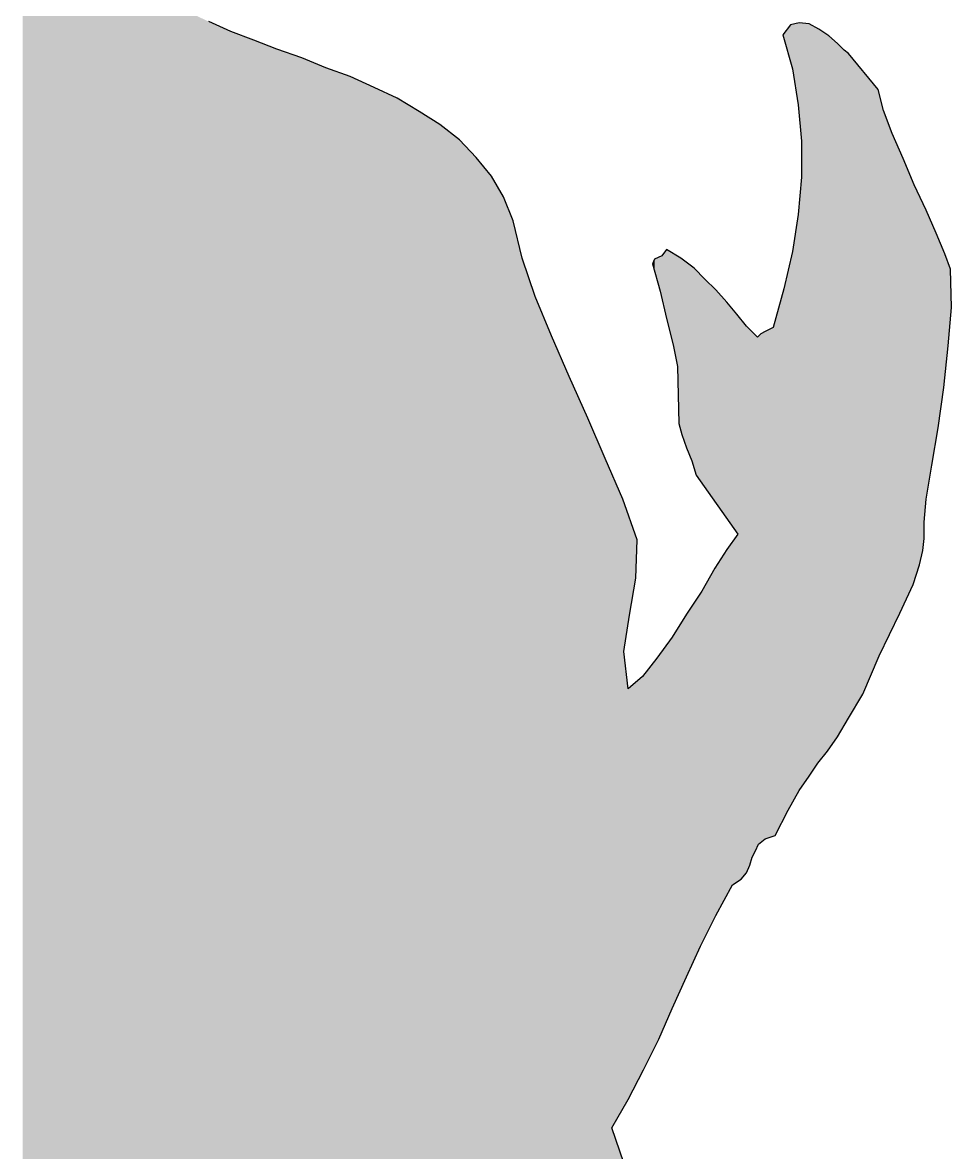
# Model space of a CAD drawing. Extents: x -37 to 71, y -8 to 172.
# Drawn here: x -9.85 to 16.83, y 89.66 to 122.1 of the extents above; entities that cross this region are included whole.
import ezdxf

# ---------------------------------------------------------------- set-up
doc = ezdxf.new("R2010")
doc.units = 0
doc.layers.get('0').update_dxf_attribs({"linetype": 'CONTINUOUS'})

# ---------------------------------------------------------------- blocks, each defined once
blk = doc.blocks.new('*U1')
for points in [[(-8.681, 24.513), (-8.838, 152.778), (-8.681, 152.827)], [(-8.681, 24.513), (-8.681, 152.827), (-8.65, 24.587)], [(-8.65, 24.587), (-8.681, 152.827), (-8.65, 152.827)], [(-8.65, 24.587), (-8.65, 152.827), (-8.429, 25.11)], [(-8.429, 25.11), (-8.65, 152.827), (-8.429, 152.827)], [(-8.429, 25.11), (-8.429, 152.827), (-8.272, 25.484)], [(-8.272, 25.484), (-8.429, 152.827), (-8.272, 152.804)], [(-9.719, 21.61), (-9.845, 152.482), (-9.719, 152.512)], [(-9.593, 22.048), (-9.719, 152.512), (-9.593, 152.549)], [(-9.719, 21.61), (-9.719, 152.512), (-9.593, 22.048)], [(-9.436, 22.496), (-9.593, 152.549), (-9.436, 152.596)], [(-9.593, 22.048), (-9.593, 152.549), (-9.436, 22.496)], [(-9.373, 22.676), (-9.436, 152.596), (-9.373, 152.614)], [(-9.436, 22.496), (-9.436, 152.596), (-9.373, 22.676)], [(-9.185, 23.212), (-9.373, 152.614), (-9.185, 152.669)], [(-9.373, 22.676), (-9.373, 152.614), (-9.185, 23.212)], [(-9.058, 23.572), (-9.185, 152.669), (-9.058, 152.709)], [(-9.185, 23.212), (-9.185, 152.669), (-9.058, 23.572)], [(-8.964, 23.84), (-9.058, 152.709), (-8.964, 152.738)], [(-9.058, 23.572), (-9.058, 152.709), (-8.964, 23.84)], [(-8.838, 24.14), (-8.964, 152.738), (-8.838, 152.778)], [(-8.964, 23.84), (-8.964, 152.738), (-8.838, 24.14)], [(-8.838, 24.14), (-8.838, 152.778), (-8.681, 24.513)], [(-8.272, 25.484), (-8.272, 152.804), (-8.209, 25.634)], [(-8.209, 25.634), (-8.272, 152.804), (-8.209, 152.794)], [(-8.209, 25.634), (-8.209, 152.794), (-7.989, 26.067)], [(-7.989, 26.067), (-8.209, 152.794), (-7.989, 152.733)], [(-7.989, 26.067), (-7.989, 152.733), (-7.864, 26.312)], [(-7.864, 26.312), (-7.989, 152.733), (-7.864, 152.697)], [(-7.864, 26.312), (-7.864, 152.697), (-7.768, 26.499)], [(-7.768, 26.499), (-7.864, 152.697), (-7.768, 152.669)], [(-7.768, 26.499), (-7.768, 152.669), (-7.707, 26.621)], [(-7.707, 26.621), (-7.768, 152.669), (-7.707, 152.659)], [(-7.707, 26.621), (-7.707, 152.659), (-7.58, 26.869)], [(-7.58, 26.869), (-7.707, 152.659), (-7.58, 152.637)], [(-7.58, 26.869), (-7.58, 152.637), (-7.486, 27.054)], [(-7.486, 27.054), (-7.58, 152.637), (-7.486, 152.611)], [(-7.486, 27.054), (-7.486, 152.611), (-7.36, 27.302)], [(-7.36, 27.302), (-7.486, 152.611), (-7.36, 152.575)], [(-7.36, 27.302), (-7.36, 152.575), (-7.329, 27.363)], [(-7.329, 27.363), (-7.36, 152.575), (-7.329, 152.575)], [(-7.329, 27.363), (-7.329, 152.575), (-7.14, 27.38)], [(-7.14, 27.38), (-7.329, 152.575), (-7.14, 152.575)], [(-7.109, 27.383), (-7.14, 152.575), (-7.109, 152.58)], [(-7.14, 27.38), (-7.14, 152.575), (-7.109, 27.383)], [(-6.982, 27.395), (-7.109, 152.58), (-6.982, 152.597)], [(-7.109, 27.383), (-7.109, 152.58), (-6.982, 27.395)], [(-6.919, 27.401), (-6.982, 152.597), (-6.919, 152.606)], [(-6.982, 27.395), (-6.982, 152.597), (-6.919, 27.401)], [(-6.919, 27.401), (-6.919, 152.606), (-6.731, 27.418)], [(-6.731, 27.418), (-6.919, 152.606), (-6.731, 152.584)], [(-6.731, 27.418), (-6.731, 152.584), (-6.637, 27.426)], [(-6.637, 27.426), (-6.731, 152.584), (-6.637, 152.573)], [(-6.637, 27.426), (-6.637, 152.573), (-6.511, 27.449)], [(-6.511, 27.449), (-6.637, 152.573), (-6.511, 152.558)], [(-6.511, 27.449), (-6.511, 152.558), (-6.385, 27.472)], [(-6.385, 27.472), (-6.511, 152.558), (-6.385, 152.543)], [(-6.385, 27.472), (-6.385, 152.543), (-6.354, 27.478)], [(-6.354, 27.478), (-6.385, 152.543), (-6.354, 152.526)], [(-6.354, 27.478), (-6.354, 152.526), (-6.291, 27.489)], [(-6.291, 27.489), (-6.354, 152.526), (-6.291, 152.492)], [(-6.291, 27.489), (-6.291, 152.492), (-5.976, 27.489)], [(-5.976, 27.489), (-6.291, 152.492), (-5.976, 152.323)], [(-9.845, 21.172), (-9.845, 152.482), (-9.719, 21.61)], [(-5.976, 27.489), (-5.976, 152.323), (-5.945, 27.489)], [(-5.945, 27.489), (-5.976, 152.323), (-5.945, 152.298)], [(-5.945, 27.489), (-5.945, 152.298), (-5.913, 27.492)], [(-5.913, 27.492), (-5.945, 152.298), (-5.913, 152.271)], [(-5.913, 27.492), (-5.913, 152.271), (-5.725, 27.507)], [(-5.725, 27.507), (-5.913, 152.271), (-5.725, 152.118)], [(-5.725, 27.507), (-5.725, 152.118), (-5.631, 27.515)], [(-5.631, 27.515), (-5.725, 152.118), (-5.631, 152.041)], [(-5.631, 27.515), (-5.631, 152.041), (-5.568, 27.52)], [(-5.568, 27.52), (-5.631, 152.041), (-5.568, 151.938)], [(-5.568, 27.52), (-5.568, 151.938), (-5.441, 27.531)], [(-5.441, 27.531), (-5.568, 151.938), (-5.441, 151.733)], [(-5.441, 27.531), (-5.441, 147.479), (-5.41, 27.533)], [(-5.41, 27.533), (-5.441, 147.479), (-5.41, 146.818)], [(-5.41, 27.533), (-5.41, 146.818), (-5.378, 27.536)], [(-5.378, 27.536), (-5.41, 146.818), (-5.378, 146.78)], [(-5.378, 27.536), (-5.378, 146.78), (-5.284, 27.544)], [(-5.284, 27.544), (-5.378, 146.78), (-5.284, 146.669)], [(-5.284, 27.544), (-5.284, 146.669), (-5.253, 27.547)], [(-5.253, 27.547), (-5.284, 146.669), (-5.253, 146.632)], [(-5.253, 27.547), (-5.253, 146.632), (-5.221, 27.55)], [(-5.221, 27.55), (-5.253, 146.632), (-5.221, 146.594)], [(-5.221, 27.55), (-5.221, 146.594), (-5.19, 27.552)], [(-5.19, 27.552), (-5.221, 146.594), (-5.19, 146.557)], [(-5.19, 27.552), (-5.19, 123.513), (-5.127, 27.552)], [(-5.127, 27.552), (-5.19, 123.513), (-5.127, 123.23)], [(-5.127, 27.552), (-5.127, 123.23), (-5.096, 27.552)], [(-5.096, 27.552), (-5.127, 123.23), (-5.096, 122.852)], [(-5.096, 27.552), (-5.096, 122.411), (-5.064, 27.552)], [(-5.064, 27.552), (-5.096, 122.411), (-5.064, 122.396)], [(-5.064, 27.552), (-5.064, 122.396), (-5.033, 27.552)], [(-5.033, 27.552), (-5.064, 122.396), (-5.033, 122.382)], [(-5.033, 27.552), (-5.033, 122.382), (-4.907, 27.552)], [(-4.907, 27.552), (-5.033, 122.382), (-4.907, 122.322)], [(-4.907, 27.552), (-4.907, 122.322), (-4.844, 27.552)], [(-4.844, 27.552), (-4.907, 122.322), (-4.844, 122.292)], [(-4.844, 27.552), (-4.844, 122.292), (-4.686, 27.552)], [(-4.686, 27.552), (-4.844, 122.292), (-4.686, 122.218)], [(-4.686, 27.552), (-4.686, 122.218), (-4.529, 27.552)], [(-4.529, 27.552), (-4.686, 122.218), (-4.529, 122.144)], [(-4.529, 27.552), (-4.529, 122.144), (-4.498, 27.552)], [(-4.498, 27.552), (-4.529, 122.144), (-4.498, 122.129)], [(-4.498, 27.552), (-4.498, 122.129), (-4.466, 27.552)], [(-4.466, 27.552), (-4.498, 122.129), (-4.466, 122.115)], [(-4.466, 27.552), (-4.466, 122.115), (-4.435, 27.552)], [(-4.435, 27.552), (-4.466, 122.115), (-4.435, 122.101)], [(-4.435, 27.552), (-4.435, 122.101), (-4.184, 27.552)], [(-4.184, 27.552), (-4.435, 122.101), (-4.184, 121.987)], [(12.204, 120.993), (12.14, 121.953), (12.204, 122.034)], [(12.267, 120.776), (12.204, 122.034), (12.267, 122.05)], [(12.204, 120.993), (12.204, 122.034), (12.267, 120.776)], [(12.424, 119.738), (12.267, 122.05), (12.424, 122.089)], [(12.267, 120.776), (12.267, 122.05), (12.424, 119.738)], [(12.455, 119.396), (12.424, 122.089), (12.455, 122.097)], [(12.424, 119.738), (12.424, 122.089), (12.455, 119.396)], [(12.455, 119.396), (12.455, 122.097), (12.518, 118.7)], [(12.518, 118.7), (12.455, 122.097), (12.518, 122.09)], [(12.518, 100.14), (12.518, 122.09), (12.549, 100.185)], [(12.549, 100.185), (12.518, 122.09), (12.549, 122.087)], [(12.549, 100.185), (12.549, 122.087), (12.581, 100.231)], [(12.581, 100.231), (12.549, 122.087), (12.581, 122.083)], [(12.581, 100.231), (12.581, 122.083), (12.738, 100.458)], [(12.738, 100.458), (12.581, 122.083), (12.738, 122.066)], [(12.738, 100.458), (12.738, 122.066), (12.99, 100.835)], [(12.99, 100.835), (12.738, 122.066), (12.99, 121.927)], [(-4.184, 27.552), (-4.184, 121.987), (-4.152, 27.552)], [(-4.152, 27.552), (-4.184, 121.987), (-4.152, 121.973)], [(-4.152, 27.552), (-4.152, 121.973), (-4.058, 27.552)], [(-4.058, 27.552), (-4.152, 121.973), (-4.058, 121.93)], [(-4.058, 27.552), (-4.058, 121.93), (-4.027, 27.552)], [(-4.027, 27.552), (-4.058, 121.93), (-4.027, 121.917)], [(-4.027, 27.552), (-4.027, 121.917), (-3.931, 27.552)], [(-3.931, 27.552), (-4.027, 121.917), (-3.931, 121.874)], [(-3.931, 27.552), (-3.931, 121.874), (-3.869, 27.552)], [(-3.869, 27.552), (-3.931, 121.874), (-3.869, 121.846)], [(-3.869, 27.552), (-3.869, 121.846), (-3.806, 27.552)], [(-3.806, 27.552), (-3.869, 121.846), (-3.806, 121.822)], [(-3.806, 27.552), (-3.806, 121.822), (-3.68, 27.552)], [(-3.68, 27.552), (-3.806, 121.822), (-3.68, 121.774)], [(-3.68, 27.552), (-3.68, 121.774), (-3.617, 27.547)], [(-3.617, 27.547), (-3.68, 121.774), (-3.617, 121.75)], [(-3.617, 27.547), (-3.617, 121.75), (-3.46, 27.535)], [(-3.46, 27.535), (-3.617, 121.75), (-3.46, 121.69)], [(-3.46, 27.535), (-3.46, 121.69), (-3.397, 27.53)], [(-3.397, 27.53), (-3.46, 121.69), (-3.397, 121.666)], [(-3.397, 27.53), (-3.397, 121.666), (-3.366, 27.527)], [(-3.366, 27.527), (-3.397, 121.666), (-3.366, 121.654)], [(12.014, 121.645), (11.983, 121.752), (12.014, 121.791)], [(12.14, 121.211), (12.014, 121.791), (12.14, 121.953)], [(12.014, 121.645), (12.014, 121.791), (12.14, 121.211)], [(12.14, 121.211), (12.14, 121.953), (12.204, 120.993)], [(12.99, 100.835), (12.99, 121.927), (13.022, 100.875)], [(13.022, 100.875), (12.99, 121.927), (13.022, 121.909)], [(13.022, 100.875), (13.022, 121.909), (13.21, 101.105)], [(13.21, 101.105), (13.022, 121.909), (13.21, 121.783)], [(13.21, 101.105), (13.21, 121.783), (13.241, 101.142)], [(13.241, 101.142), (13.21, 121.783), (13.241, 121.762)], [(13.241, 101.142), (13.241, 121.762), (13.273, 101.182)], [(13.273, 101.182), (13.241, 121.762), (13.273, 121.74)], [(13.273, 101.182), (13.273, 121.74), (13.304, 101.226)], [(13.304, 101.226), (13.273, 121.74), (13.304, 121.719)], [(13.304, 101.226), (13.304, 121.719), (13.556, 101.59)], [(13.556, 101.59), (13.304, 121.719), (13.556, 121.499)], [(-3.366, 27.527), (-3.366, 121.654), (-3.272, 27.52)], [(-3.272, 27.52), (-3.366, 121.654), (-3.272, 121.618)], [(-3.272, 27.52), (-3.272, 121.618), (-3.208, 27.515)], [(-3.208, 27.515), (-3.272, 121.618), (-3.208, 121.594)], [(-3.208, 27.515), (-3.208, 121.594), (-3.145, 27.511)], [(-3.145, 27.511), (-3.208, 121.594), (-3.145, 121.57)], [(-3.145, 27.511), (-3.145, 121.57), (-3.051, 27.503)], [(-3.051, 27.503), (-3.145, 121.57), (-3.051, 121.534)], [(-3.051, 27.503), (-3.051, 121.534), (-2.894, 27.492)], [(-2.894, 27.492), (-3.051, 121.534), (-2.894, 121.474)], [(-2.894, 27.492), (-2.894, 121.474), (-2.862, 27.489)], [(-2.862, 27.489), (-2.894, 121.474), (-2.862, 121.462)], [(-2.862, 27.489), (-2.862, 121.462), (-2.768, 27.482)], [(-2.768, 27.482), (-2.862, 121.462), (-2.768, 121.426)], [(-2.768, 27.482), (-2.768, 121.426), (-2.705, 27.477)], [(-2.705, 27.477), (-2.768, 121.426), (-2.705, 121.402)], [(-2.705, 27.477), (-2.705, 121.402), (-2.643, 27.473)], [(-2.643, 27.473), (-2.705, 121.402), (-2.643, 121.378)], [(-2.643, 27.473), (-2.643, 121.378), (-2.547, 27.465)], [(-2.547, 27.465), (-2.643, 121.378), (-2.547, 121.342)], [(-2.547, 27.465), (-2.547, 121.342), (-2.453, 27.458)], [(-2.453, 27.458), (-2.547, 121.342), (-2.453, 121.309)], [(13.556, 101.59), (13.556, 121.499), (13.745, 101.91)], [(13.745, 101.91), (13.556, 121.499), (13.745, 121.311)], [(-2.453, 27.458), (-2.453, 121.309), (-2.233, 27.427)], [(-2.233, 27.427), (-2.453, 121.309), (-2.233, 121.233)], [(-2.233, 27.427), (-2.233, 121.233), (-2.202, 27.422)], [(-2.202, 27.422), (-2.233, 121.233), (-2.202, 121.222)], [(-2.202, 27.422), (-2.202, 121.222), (-2.139, 27.413)], [(-2.139, 27.413), (-2.202, 121.222), (-2.139, 121.2)], [(-2.139, 27.413), (-2.139, 121.2), (-2.108, 27.409)], [(-2.108, 27.409), (-2.139, 121.2), (-2.108, 121.189)], [(-2.108, 27.409), (-2.108, 121.189), (-2.013, 27.395)], [(-2.013, 27.395), (-2.108, 121.189), (-2.013, 121.156)], [(-2.013, 27.395), (-2.013, 121.156), (-1.825, 27.368)], [(-1.825, 27.368), (-2.013, 121.156), (-1.825, 121.091)], [(-1.825, 27.368), (-1.825, 121.091), (-1.667, 27.345)], [(-1.667, 27.345), (-1.825, 121.091), (-1.667, 121.026)], [(-1.667, 27.345), (-1.667, 121.026), (-1.573, 27.332)], [(-1.573, 27.332), (-1.667, 121.026), (-1.573, 120.988)], [(13.745, 101.91), (13.745, 121.311), (13.871, 102.125)], [(13.871, 102.125), (13.745, 121.311), (13.871, 121.217)], [(13.871, 102.125), (13.871, 121.217), (13.965, 102.284)], [(13.965, 102.284), (13.871, 121.217), (13.965, 121.102)], [(13.965, 102.284), (13.965, 121.102), (14.279, 102.817)], [(14.279, 102.817), (13.965, 121.102), (14.279, 120.717)], [(-1.573, 27.332), (-1.573, 120.988), (-1.478, 27.312)], [(-1.478, 27.312), (-1.573, 120.988), (-1.478, 120.949)], [(-1.478, 27.312), (-1.478, 120.949), (-1.447, 27.305)], [(-1.447, 27.305), (-1.478, 120.949), (-1.447, 120.936)], [(-1.447, 27.305), (-1.447, 120.936), (-1.416, 27.298)], [(-1.416, 27.298), (-1.447, 120.936), (-1.416, 120.923)], [(-1.416, 27.298), (-1.416, 120.923), (-1.133, 27.238)], [(-1.133, 27.238), (-1.416, 120.923), (-1.133, 120.807)], [(-1.133, 27.238), (-1.133, 120.807), (-1.102, 27.241)], [(-1.102, 27.241), (-1.133, 120.807), (-1.102, 120.796)], [(-1.102, 27.241), (-1.102, 120.796), (-1.039, 27.248)], [(-1.039, 27.248), (-1.102, 120.796), (-1.039, 120.773)], [(-1.039, 27.248), (-1.039, 120.773), (-0.786, 27.274)], [(-0.786, 27.274), (-1.039, 120.773), (-0.786, 120.681)], [(14.279, 102.817), (14.279, 120.717), (14.5, 103.331)], [(14.5, 103.331), (14.279, 120.717), (14.5, 120.448)], [(-0.786, 27.274), (-0.786, 120.681), (-0.755, 27.277)], [(-0.755, 27.277), (-0.786, 120.681), (-0.755, 120.67)], [(-0.755, 27.277), (-0.755, 120.67), (-0.661, 27.287)], [(-0.661, 27.287), (-0.755, 120.67), (-0.661, 120.636)], [(-0.661, 27.287), (-0.661, 120.636), (-0.612, 27.292)], [(-0.612, 27.292), (-0.661, 120.636), (-0.612, 120.618)], [(-0.612, 27.292), (-0.612, 120.618), (-0.567, 27.296)], [(-0.567, 27.296), (-0.612, 120.618), (-0.567, 120.602)], [(-0.567, 27.296), (-0.567, 120.602), (-0.535, 27.3)], [(-0.535, 27.3), (-0.567, 120.602), (-0.535, 120.59)], [(-0.535, 27.3), (-0.535, 120.59), (-0.441, 27.319)], [(-0.441, 27.319), (-0.535, 120.59), (-0.441, 120.556)], [(-0.441, 27.319), (-0.441, 120.556), (-0.426, 27.322)], [(-0.426, 27.322), (-0.441, 120.556), (-0.426, 120.549)], [(-0.426, 27.322), (-0.426, 120.549), (-0.314, 27.344)], [(-0.314, 27.344), (-0.426, 120.549), (-0.314, 120.499)], [(-0.314, 27.344), (-0.314, 120.499), (-0.26, 27.355)], [(-0.26, 27.355), (-0.314, 120.499), (-0.26, 120.474)], [(-0.26, 27.355), (-0.26, 120.474), (-0.189, 27.369)], [(-0.189, 27.369), (-0.26, 120.474), (-0.189, 120.442)], [(-0.189, 27.369), (-0.189, 120.442), (-0.157, 27.376)], [(-0.157, 27.376), (-0.189, 120.442), (-0.157, 120.427)], [(-0.157, 27.376), (-0.157, 120.427), (-0.126, 27.382)], [(-0.126, 27.382), (-0.157, 120.427), (-0.126, 120.413)], [(-0.126, 27.382), (-0.126, 120.413), (-0.094, 27.388)], [(-0.094, 27.388), (-0.126, 120.413), (-0.094, 120.398)], [(-0.094, 27.388), (-0.094, 120.398), (-0.063, 27.394)], [(-0.063, 27.394), (-0.094, 120.398), (-0.063, 120.384)], [(-0.063, 27.394), (-0.063, 120.384), (-0.035, 27.4)], [(-0.035, 27.4), (-0.063, 120.384), (-0.035, 120.372)], [(-0.035, 27.4), (-0.035, 120.372), (-0.032, 27.401)], [(-0.032, 27.401), (-0.035, 120.372), (-0.032, 120.37)], [(-0.032, 27.401), (-0.032, 120.37), (0, 27.407)], [(0, 27.407), (-0.032, 120.37), (0, 120.356)], [(14.5, 103.331), (14.5, 120.448), (14.72, 103.845)], [(14.72, 103.845), (14.5, 120.448), (14.72, 120.178)], [(0, 27.407), (0, 120.356), (0.031, 27.413)], [(0.031, 27.413), (0, 120.356), (0.031, 120.342)], [(0.031, 27.413), (0.031, 120.342), (0.094, 27.426)], [(0.094, 27.426), (0.031, 120.342), (0.094, 120.313)], [(0.094, 27.426), (0.094, 120.313), (0.125, 27.433)], [(0.125, 27.433), (0.094, 120.313), (0.125, 120.299)], [(0.125, 27.433), (0.125, 120.299), (0.157, 27.439)], [(0.157, 27.439), (0.125, 120.299), (0.157, 120.284)], [(0.157, 27.439), (0.157, 120.284), (0.188, 27.446)], [(0.188, 27.446), (0.157, 120.284), (0.188, 120.27)], [(0.188, 27.446), (0.188, 120.27), (0.251, 27.459)], [(0.251, 27.459), (0.188, 120.27), (0.251, 120.241)], [(0.251, 27.459), (0.251, 120.241), (0.283, 27.466)], [(0.283, 27.466), (0.251, 120.241), (0.283, 120.226)], [(0.283, 27.466), (0.283, 120.226), (0.314, 27.473)], [(0.314, 27.473), (0.283, 120.226), (0.314, 120.211)], [(0.314, 27.473), (0.314, 120.211), (0.378, 27.486)], [(0.378, 27.486), (0.314, 120.211), (0.378, 120.181)], [(0.378, 27.486), (0.378, 120.181), (0.535, 27.519)], [(0.535, 27.519), (0.378, 120.181), (0.535, 120.107)], [(0.535, 27.519), (0.535, 120.107), (0.566, 27.526)], [(0.566, 27.526), (0.535, 120.107), (0.566, 120.092)], [(0.566, 27.526), (0.566, 120.092), (0.692, 27.552)], [(0.692, 27.552), (0.566, 120.092), (0.692, 120.032)], [(14.72, 103.845), (14.72, 120.178), (14.751, 103.917)], [(14.751, 103.917), (14.72, 120.178), (14.751, 120.061)], [(14.751, 103.917), (14.751, 120.061), (14.877, 104.176)], [(14.877, 104.176), (14.751, 120.061), (14.877, 119.58)], [(0.692, 27.552), (0.692, 120.032), (0.912, 27.626)], [(0.912, 27.626), (0.692, 120.032), (0.912, 119.927)], [(0.912, 27.626), (0.912, 119.927), (1.069, 27.678)], [(1.069, 27.678), (0.912, 119.927), (1.069, 119.833)], [(1.069, 27.678), (1.069, 119.833), (1.227, 27.73)], [(1.227, 27.73), (1.069, 119.833), (1.227, 119.738)], [(1.227, 27.73), (1.227, 119.738), (1.258, 27.74)], [(1.258, 27.74), (1.227, 119.738), (1.258, 119.72)], [(1.258, 27.74), (1.258, 119.72), (1.478, 27.822)], [(1.478, 27.822), (1.258, 119.72), (1.478, 119.587)], [(1.478, 27.822), (1.478, 119.587), (1.541, 27.845)], [(1.541, 27.845), (1.478, 119.587), (1.541, 119.55)], [(1.541, 27.845), (1.541, 119.55), (1.604, 27.868)], [(1.604, 27.868), (1.541, 119.55), (1.604, 119.51)], [(1.604, 27.868), (1.604, 119.51), (1.729, 27.914)], [(1.729, 27.914), (1.604, 119.51), (1.729, 119.431)], [(1.729, 27.914), (1.729, 119.431), (1.855, 27.961)], [(1.855, 27.961), (1.729, 119.431), (1.855, 119.351)], [(14.877, 104.176), (14.877, 119.58), (15.128, 104.692)], [(15.128, 104.692), (14.877, 119.58), (15.128, 118.921)], [(1.855, 27.961), (1.855, 119.351), (1.982, 28.017)], [(1.982, 28.017), (1.855, 119.351), (1.982, 119.271)], [(1.982, 28.017), (1.982, 119.271), (2.107, 28.072)], [(2.107, 28.072), (1.982, 119.271), (2.107, 119.192)], [(2.107, 28.072), (2.107, 119.192), (2.139, 28.087)], [(2.139, 28.087), (2.107, 119.192), (2.139, 119.172)], [(2.139, 28.087), (2.139, 119.172), (2.202, 28.115)], [(2.202, 28.115), (2.139, 119.172), (2.202, 119.123)], [(2.202, 28.115), (2.202, 119.123), (2.39, 28.198)], [(2.39, 28.198), (2.202, 119.123), (2.39, 118.976)], [(2.39, 28.198), (2.39, 118.976), (2.421, 28.212)], [(2.421, 28.212), (2.39, 118.976), (2.421, 118.952)], [(2.421, 28.212), (2.421, 118.952), (2.516, 28.252)], [(2.516, 28.252), (2.421, 118.952), (2.516, 118.878)], [(2.516, 28.252), (2.516, 118.878), (2.611, 28.292)], [(2.611, 28.292), (2.516, 118.878), (2.611, 118.805)], [(2.611, 28.292), (2.611, 118.805), (2.641, 28.305)], [(2.641, 28.305), (2.611, 118.805), (2.641, 118.781)], [(2.641, 28.305), (2.641, 118.781), (2.705, 28.332)], [(2.705, 28.332), (2.641, 118.781), (2.705, 118.731)], [(15.128, 104.692), (15.128, 118.921), (15.159, 104.755)], [(15.159, 104.755), (15.128, 118.921), (15.159, 118.849)], [(15.159, 104.755), (15.159, 118.849), (15.255, 104.951)], [(15.255, 104.951), (15.159, 118.849), (15.255, 118.63)], [(2.705, 28.332), (2.705, 118.731), (3.019, 28.465)], [(3.019, 28.465), (2.705, 118.731), (3.019, 118.396)], [(15.255, 104.951), (15.255, 118.63), (15.349, 105.144)], [(15.349, 105.144), (15.255, 118.63), (15.349, 118.413)], [(3.019, 28.465), (3.019, 118.396), (3.176, 28.552)], [(3.176, 28.552), (3.019, 118.396), (3.176, 118.229)], [(3.176, 28.552), (3.176, 118.229), (3.586, 28.779)], [(3.586, 28.779), (3.176, 118.229), (3.586, 117.732)], [(15.349, 105.144), (15.349, 118.413), (15.443, 105.348)], [(15.443, 105.348), (15.349, 118.413), (15.443, 118.197)], [(15.443, 105.348), (15.443, 118.197), (15.663, 105.825)], [(15.663, 105.825), (15.443, 118.197), (15.663, 117.668)], [(3.586, 28.779), (3.586, 117.732), (3.617, 28.797)], [(3.617, 28.797), (3.586, 117.732), (3.617, 117.694)], [(3.617, 28.797), (3.617, 117.694), (3.962, 29)], [(3.962, 29), (3.617, 117.694), (3.962, 117.096)], [(12.518, 100.14), (12.455, 116.944), (12.518, 117.662)], [(15.663, 105.825), (15.663, 117.668), (15.726, 105.962)], [(15.726, 105.962), (15.663, 117.668), (15.726, 117.517)], [(15.726, 105.962), (15.726, 117.517), (15.757, 106.055)], [(15.757, 106.055), (15.726, 117.517), (15.757, 117.443)], [(15.757, 106.055), (15.757, 117.443), (15.789, 106.152)], [(15.789, 106.152), (15.757, 117.443), (15.789, 117.376)], [(15.789, 106.152), (15.789, 117.376), (15.914, 106.528)], [(15.914, 106.528), (15.789, 117.376), (15.914, 117.114)], [(3.962, 29), (3.962, 117.096), (4.121, 29.093)], [(4.121, 29.093), (3.962, 117.096), (4.121, 116.709)], [(12.455, 100.049), (12.424, 116.592), (12.455, 116.944)], [(12.455, 100.049), (12.455, 116.944), (12.518, 100.14)], [(15.914, 106.528), (15.914, 117.114), (16.01, 106.938)], [(16.01, 106.938), (15.914, 117.114), (16.01, 116.915)], [(16.01, 106.938), (16.01, 116.915), (16.041, 107.283)], [(16.041, 107.283), (16.01, 116.915), (16.041, 116.851)], [(16.041, 107.755), (16.041, 116.851), (16.104, 108.415)], [(16.104, 108.415), (16.041, 116.851), (16.104, 116.719)], [(4.121, 29.093), (4.121, 116.709), (4.246, 29.163)], [(4.246, 29.163), (4.121, 116.709), (4.246, 116.404)], [(12.424, 99.993), (12.267, 115.524), (12.424, 116.592)], [(12.424, 99.993), (12.424, 116.592), (12.455, 100.049)], [(16.104, 108.415), (16.104, 116.719), (16.198, 108.999)], [(16.198, 108.999), (16.104, 116.719), (16.198, 116.499)], [(16.198, 108.999), (16.198, 116.499), (16.261, 109.391)], [(16.261, 109.391), (16.198, 116.499), (16.261, 116.351)], [(4.246, 29.163), (4.246, 116.404), (4.497, 29.302)], [(4.497, 29.302), (4.246, 116.404), (4.497, 115.335)], [(16.261, 109.391), (16.261, 116.351), (16.386, 110.102)], [(16.386, 110.102), (16.261, 116.351), (16.386, 116.059)], [(16.386, 110.102), (16.386, 116.059), (16.418, 110.284)], [(16.418, 110.284), (16.386, 116.059), (16.418, 115.983)], [(16.418, 110.284), (16.418, 115.983), (16.449, 110.46)], [(16.449, 110.46), (16.418, 115.983), (16.449, 115.909)], [(16.449, 110.46), (16.449, 115.909), (16.606, 111.624)], [(16.606, 111.624), (16.449, 115.909), (16.606, 115.537)], [(8.65, 113.606), (8.513, 115.407), (8.65, 115.586)], [(8.65, 113.606), (8.65, 115.586), (8.712, 113.357)], [(8.712, 113.357), (8.65, 115.586), (8.712, 115.548)], [(8.712, 113.357), (8.712, 115.548), (8.807, 112.975)], [(8.807, 112.975), (8.712, 115.548), (8.807, 115.489)], [(12.267, 99.71), (12.204, 115.257), (12.267, 115.524)], [(12.267, 99.71), (12.267, 115.524), (12.424, 99.993)], [(16.606, 111.624), (16.606, 115.537), (16.639, 111.928)], [(16.639, 111.928), (16.606, 115.537), (16.639, 115.461)], [(4.497, 29.302), (4.497, 115.335), (4.686, 29.408)], [(4.686, 29.408), (4.497, 115.335), (4.686, 114.783)], [(8.272, 115.063), (8.24, 115.178), (8.272, 115.242)], [(8.303, 114.952), (8.272, 115.242), (8.303, 115.304)], [(8.272, 115.063), (8.272, 115.242), (8.303, 114.952)], [(8.366, 114.727), (8.303, 115.304), (8.366, 115.335)], [(8.303, 114.952), (8.303, 115.304), (8.366, 114.727)], [(8.397, 114.617), (8.366, 115.335), (8.397, 115.35)], [(8.366, 114.727), (8.366, 115.335), (8.397, 114.617)], [(8.429, 114.502), (8.397, 115.35), (8.429, 115.366)], [(8.397, 114.617), (8.397, 115.35), (8.429, 114.502)], [(8.46, 114.392), (8.429, 115.366), (8.46, 115.381)], [(8.429, 114.502), (8.429, 115.366), (8.46, 114.392)], [(8.513, 114.173), (8.46, 115.381), (8.513, 115.407)], [(8.46, 114.392), (8.46, 115.381), (8.513, 114.173)], [(8.513, 114.173), (8.513, 115.407), (8.65, 113.606)], [(8.807, 112.975), (8.807, 115.489), (8.838, 112.851)], [(8.838, 112.851), (8.807, 115.489), (8.838, 115.47)], [(8.838, 112.851), (8.838, 115.47), (8.964, 112.221)], [(8.964, 112.221), (8.838, 115.47), (8.964, 115.393)], [(8.964, 112.221), (8.964, 115.393), (8.995, 110.585)], [(8.995, 110.585), (8.964, 115.393), (8.995, 115.374)], [(8.995, 110.585), (8.995, 115.374), (9.026, 110.482)], [(9.026, 110.482), (8.995, 115.374), (9.026, 115.355)], [(9.026, 110.482), (9.026, 115.355), (9.058, 110.374)], [(9.058, 110.374), (9.026, 115.355), (9.058, 115.335)], [(9.058, 110.374), (9.058, 115.335), (9.089, 110.271)], [(9.089, 110.271), (9.058, 115.335), (9.089, 115.312)], [(9.089, 110.271), (9.089, 115.312), (9.215, 109.893)], [(9.215, 109.893), (9.089, 115.312), (9.215, 115.217)], [(9.215, 109.893), (9.215, 115.217), (9.342, 109.59)], [(9.342, 109.59), (9.215, 115.217), (9.342, 115.122)], [(12.204, 99.596), (12.14, 114.989), (12.204, 115.257)], [(12.204, 99.596), (12.204, 115.257), (12.267, 99.71)], [(16.639, 111.928), (16.639, 115.461), (16.669, 112.221)], [(16.669, 112.221), (16.639, 115.461), (16.669, 115.374)], [(16.669, 112.221), (16.669, 115.374), (16.733, 112.818)], [(16.733, 112.818), (16.669, 115.374), (16.733, 115.197)], [(16.733, 112.818), (16.733, 115.197), (16.796, 113.558)], [(16.796, 113.558), (16.733, 115.197), (16.796, 115.02)], [(9.342, 109.59), (9.342, 115.122), (9.373, 109.516)], [(9.373, 109.516), (9.342, 115.122), (9.373, 115.099)], [(9.373, 109.516), (9.373, 115.099), (9.436, 109.312)], [(9.436, 109.312), (9.373, 115.099), (9.436, 115.051)], [(9.436, 109.312), (9.436, 115.051), (9.499, 109.107)], [(9.499, 109.107), (9.436, 115.051), (9.499, 114.988)], [(9.499, 109.107), (9.499, 114.988), (9.561, 109.019)], [(9.561, 109.019), (9.499, 114.988), (9.561, 114.926)], [(9.561, 109.019), (9.561, 114.926), (9.624, 108.93)], [(9.624, 108.93), (9.561, 114.926), (9.624, 114.863)], [(9.624, 108.93), (9.624, 114.863), (9.656, 108.884)], [(9.656, 108.884), (9.624, 114.863), (9.656, 114.831)], [(12.14, 99.482), (12.014, 114.455), (12.14, 114.989)], [(12.14, 99.482), (12.14, 114.989), (12.204, 99.596)], [(16.796, 113.558), (16.796, 115.02), (16.827, 113.92)], [(4.686, 29.408), (4.686, 114.783), (4.874, 29.523)], [(4.874, 29.523), (4.686, 114.783), (4.874, 114.234)], [(9.656, 108.884), (9.656, 114.831), (9.687, 108.84)], [(9.687, 108.84), (9.656, 114.831), (9.687, 114.8)], [(9.687, 108.84), (9.687, 114.8), (9.75, 108.75)], [(9.75, 108.75), (9.687, 114.8), (9.75, 114.737)], [(9.75, 108.75), (9.75, 114.737), (10.034, 108.347)], [(10.034, 108.347), (9.75, 114.737), (10.034, 114.454)], [(4.874, 29.523), (4.874, 114.234), (5.252, 29.753)], [(5.252, 29.753), (4.874, 114.234), (5.252, 113.33)], [(10.034, 108.347), (10.034, 114.454), (10.065, 108.303)], [(10.065, 108.303), (10.034, 114.454), (10.065, 114.423)], [(10.065, 108.303), (10.065, 114.423), (10.128, 108.213)], [(10.128, 108.213), (10.065, 114.423), (10.128, 114.353)], [(10.128, 108.213), (10.128, 114.353), (10.379, 107.856)], [(10.379, 107.856), (10.128, 114.353), (10.379, 114.077)], [(11.952, 99.122), (11.763, 113.53), (11.952, 114.227)], [(11.983, 99.181), (11.952, 114.227), (11.983, 114.341)], [(11.952, 99.122), (11.952, 114.227), (11.983, 99.181)], [(12.014, 99.241), (11.983, 114.341), (12.014, 114.455)], [(11.983, 99.181), (11.983, 114.341), (12.014, 99.241)], [(12.014, 99.241), (12.014, 114.455), (12.14, 99.482)], [(10.379, 107.856), (10.379, 114.077), (10.473, 107.722)], [(10.473, 107.722), (10.379, 114.077), (10.473, 113.962)], [(10.473, 107.722), (10.473, 113.962), (10.536, 107.633)], [(10.536, 107.633), (10.473, 113.962), (10.536, 113.885)], [(10.536, 107.633), (10.536, 113.885), (10.662, 107.453)], [(10.662, 107.453), (10.536, 113.885), (10.662, 113.731)], [(10.662, 107.453), (10.662, 113.731), (10.693, 107.409)], [(10.693, 107.409), (10.662, 113.731), (10.693, 113.693)], [(10.693, 97.443), (10.693, 113.693), (10.726, 97.463)], [(10.726, 97.463), (10.693, 113.693), (10.726, 113.653)], [(10.726, 97.463), (10.726, 113.653), (10.787, 97.502)], [(10.787, 97.502), (10.726, 113.653), (10.787, 113.578)], [(10.787, 97.502), (10.787, 113.578), (10.914, 97.653)], [(10.914, 97.653), (10.787, 113.578), (10.914, 113.423)], [(5.252, 29.753), (5.252, 113.33), (5.347, 29.815)], [(5.347, 29.815), (5.252, 113.33), (5.347, 113.102)], [(10.914, 97.653), (10.914, 113.423), (10.945, 97.69)], [(10.945, 97.69), (10.914, 113.423), (10.945, 113.385)], [(10.945, 97.69), (10.945, 113.385), (11.04, 97.91)], [(11.04, 97.91), (10.945, 113.385), (11.04, 113.29)], [(11.04, 97.91), (11.04, 113.29), (11.103, 98.131)], [(11.103, 98.131), (11.04, 113.29), (11.103, 113.227)], [(11.712, 98.742), (11.479, 113.228), (11.712, 113.342)], [(11.763, 98.759), (11.712, 113.342), (11.763, 113.53)], [(11.712, 98.742), (11.712, 113.342), (11.763, 98.759)], [(11.763, 98.759), (11.763, 113.53), (11.952, 99.122)], [(5.347, 29.815), (5.347, 113.102), (5.787, 30.1)], [(5.787, 30.1), (5.347, 113.102), (5.787, 112.084)], [(11.103, 98.131), (11.103, 113.227), (11.197, 98.319)], [(11.197, 98.319), (11.103, 113.227), (11.197, 113.134)], [(11.197, 98.319), (11.197, 113.134), (11.26, 98.446)], [(11.26, 98.446), (11.197, 113.134), (11.26, 113.071)], [(11.291, 98.508), (11.26, 113.071), (11.291, 113.102)], [(11.26, 98.446), (11.26, 113.071), (11.291, 98.508)], [(11.322, 98.534), (11.291, 113.102), (11.322, 113.133)], [(11.291, 98.508), (11.291, 113.102), (11.322, 98.534)], [(11.354, 98.561), (11.322, 113.133), (11.354, 113.165)], [(11.322, 98.534), (11.322, 113.133), (11.354, 98.561)], [(11.417, 98.614), (11.354, 113.165), (11.417, 113.197)], [(11.354, 98.561), (11.354, 113.165), (11.417, 98.614)], [(11.479, 98.665), (11.417, 113.197), (11.479, 113.228)], [(11.417, 98.614), (11.417, 113.197), (11.479, 98.665)], [(11.479, 98.665), (11.479, 113.228), (11.712, 98.742)], [(5.787, 30.1), (5.787, 112.084), (5.85, 30.14)], [(5.85, 30.14), (5.787, 112.084), (5.85, 111.938)], [(5.85, 30.14), (5.85, 111.938), (6.321, 30.445)], [(6.321, 30.445), (5.85, 111.938), (6.321, 110.884)], [(6.321, 30.445), (6.321, 110.884), (6.385, 30.49)], [(6.385, 30.49), (6.321, 110.884), (6.385, 110.743)], [(6.385, 30.49), (6.385, 110.743), (6.856, 30.823)], [(6.856, 30.823), (6.385, 110.743), (6.856, 109.653)], [(6.856, 30.823), (6.856, 109.653), (6.888, 30.843)], [(6.888, 30.843), (6.856, 109.653), (6.888, 109.579)], [(6.888, 30.843), (6.888, 109.579), (7.077, 30.965)], [(7.077, 30.965), (6.888, 109.579), (7.077, 109.143)], [(7.077, 90.362), (7.077, 109.143), (7.36, 90.853)], [(7.36, 90.853), (7.077, 109.143), (7.36, 108.487)], [(7.36, 90.853), (7.36, 108.487), (7.391, 90.907)], [(7.391, 90.907), (7.36, 108.487), (7.391, 108.415)], [(7.391, 90.907), (7.391, 108.415), (7.423, 90.963)], [(7.423, 90.963), (7.391, 108.415), (7.423, 108.324)], [(7.423, 104.044), (7.423, 108.324), (7.517, 104.664)], [(7.517, 104.664), (7.423, 108.324), (7.517, 108.056)], [(7.517, 104.664), (7.517, 108.056), (7.548, 104.868)], [(7.548, 104.868), (7.517, 108.056), (7.548, 107.968)], [(7.548, 104.868), (7.548, 107.968), (7.58, 105.081)], [(7.58, 105.081), (7.548, 107.968), (7.58, 107.876)], [(7.58, 105.081), (7.58, 107.876), (7.705, 105.791)], [(7.705, 105.791), (7.58, 107.876), (7.705, 107.52)], [(7.705, 105.791), (7.705, 107.52), (7.768, 106.15)], [(7.768, 106.15), (7.705, 107.52), (7.768, 107.34)], [(10.693, 97.443), (10.662, 107.366), (10.693, 107.409)], [(7.768, 106.15), (7.768, 107.34), (7.799, 107.252)], [(10.473, 97.227), (10.379, 106.969), (10.473, 107.1)], [(10.536, 97.345), (10.473, 107.1), (10.536, 107.189)], [(10.473, 97.227), (10.473, 107.1), (10.536, 97.345)], [(10.662, 97.424), (10.536, 107.189), (10.662, 107.366)], [(10.536, 97.345), (10.536, 107.189), (10.662, 97.424)], [(10.662, 97.424), (10.662, 107.366), (10.693, 97.443)], [(10.379, 97.051), (10.128, 106.579), (10.379, 106.969)], [(10.379, 97.051), (10.379, 106.969), (10.473, 97.227)], [(10.034, 96.401), (9.75, 105.937), (10.034, 106.434)], [(10.065, 96.463), (10.034, 106.434), (10.065, 106.482)], [(10.034, 96.401), (10.034, 106.434), (10.065, 96.463)], [(10.128, 96.581), (10.065, 106.482), (10.128, 106.579)], [(10.065, 96.463), (10.065, 106.482), (10.128, 96.581)], [(10.128, 96.581), (10.128, 106.579), (10.379, 97.051)], [(9.656, 95.647), (9.624, 105.725), (9.656, 105.773)], [(9.687, 95.709), (9.656, 105.773), (9.687, 105.827)], [(9.656, 95.647), (9.656, 105.773), (9.687, 95.709)], [(9.75, 95.835), (9.687, 105.827), (9.75, 105.937)], [(9.687, 95.709), (9.687, 105.827), (9.75, 95.835)], [(9.75, 95.835), (9.75, 105.937), (10.034, 96.401)], [(9.499, 95.313), (9.436, 105.443), (9.499, 105.537)], [(9.561, 95.447), (9.499, 105.537), (9.561, 105.63)], [(9.499, 95.313), (9.499, 105.537), (9.561, 95.447)], [(9.624, 95.583), (9.561, 105.63), (9.624, 105.725)], [(9.561, 95.447), (9.561, 105.63), (9.624, 95.583)], [(9.624, 95.583), (9.624, 105.725), (9.656, 95.647)], [(9.342, 94.974), (9.215, 105.113), (9.342, 105.302)], [(9.373, 95.041), (9.342, 105.302), (9.373, 105.348)], [(9.342, 94.974), (9.342, 105.302), (9.373, 95.041)], [(9.436, 95.177), (9.373, 105.348), (9.436, 105.443)], [(9.373, 95.041), (9.373, 105.348), (9.436, 95.177)], [(9.436, 95.177), (9.436, 105.443), (9.499, 95.313)], [(9.026, 94.279), (8.995, 104.757), (9.026, 104.807)], [(9.058, 94.351), (9.026, 104.807), (9.058, 104.859)], [(9.026, 94.279), (9.026, 104.807), (9.058, 94.351)], [(9.089, 94.42), (9.058, 104.859), (9.089, 104.909)], [(9.058, 94.351), (9.058, 104.859), (9.089, 94.42)], [(9.215, 94.702), (9.089, 104.909), (9.215, 105.113)], [(9.089, 94.42), (9.089, 104.909), (9.215, 94.702)], [(9.215, 94.702), (9.215, 105.113), (9.342, 94.974)], [(8.838, 93.859), (8.807, 104.452), (8.838, 104.502)], [(8.964, 94.141), (8.838, 104.502), (8.964, 104.706)], [(8.838, 93.859), (8.838, 104.502), (8.964, 94.141)], [(8.995, 94.21), (8.964, 104.706), (8.995, 104.757)], [(8.964, 94.141), (8.964, 104.706), (8.995, 94.21)], [(8.995, 94.21), (8.995, 104.757), (9.026, 94.279)], [(8.65, 93.423), (8.513, 104.053), (8.65, 104.239)], [(8.712, 93.567), (8.65, 104.239), (8.712, 104.323)], [(8.65, 93.423), (8.65, 104.239), (8.712, 93.567)], [(8.807, 93.79), (8.712, 104.323), (8.807, 104.452)], [(8.712, 93.567), (8.712, 104.323), (8.807, 93.79)], [(8.807, 93.79), (8.807, 104.452), (8.838, 93.859)], [(7.423, 90.963), (7.423, 104.044), (7.517, 91.125)], [(7.517, 91.125), (7.423, 104.044), (7.517, 103.239)], [(8.366, 92.783), (8.303, 103.772), (8.366, 103.854)], [(8.397, 92.845), (8.366, 103.854), (8.397, 103.896)], [(8.366, 92.783), (8.366, 103.854), (8.397, 92.845)], [(8.429, 92.91), (8.397, 103.896), (8.429, 103.94)], [(8.397, 92.845), (8.397, 103.896), (8.429, 92.91)], [(8.46, 92.982), (8.429, 103.94), (8.46, 103.982)], [(8.429, 92.91), (8.429, 103.94), (8.46, 92.982)], [(8.513, 93.104), (8.46, 103.982), (8.513, 104.053)], [(8.46, 92.982), (8.46, 103.982), (8.513, 93.104)], [(8.513, 93.104), (8.513, 104.053), (8.65, 93.423)], [(8.177, 92.405), (8.083, 103.483), (8.177, 103.606)], [(8.24, 92.531), (8.177, 103.606), (8.24, 103.689)], [(8.177, 92.405), (8.177, 103.606), (8.24, 92.531)], [(8.272, 92.595), (8.24, 103.689), (8.272, 103.731)], [(8.24, 92.531), (8.24, 103.689), (8.272, 92.595)], [(8.303, 92.657), (8.272, 103.731), (8.303, 103.772)], [(8.272, 92.595), (8.272, 103.731), (8.303, 92.657)], [(8.303, 92.657), (8.303, 103.772), (8.366, 92.783)], [(7.517, 91.125), (7.517, 103.239), (7.548, 91.179)], [(7.548, 91.179), (7.517, 103.239), (7.548, 102.974)], [(7.799, 91.663), (7.768, 103.16), (7.799, 103.186)], [(7.926, 91.907), (7.799, 103.186), (7.926, 103.292)], [(7.799, 91.663), (7.799, 103.186), (7.926, 91.907)], [(7.958, 91.969), (7.926, 103.292), (7.958, 103.319)], [(7.926, 91.907), (7.926, 103.292), (7.958, 91.969)], [(7.989, 92.028), (7.958, 103.319), (7.989, 103.36)], [(7.958, 91.969), (7.958, 103.319), (7.989, 92.028)], [(8.083, 92.216), (7.989, 103.36), (8.083, 103.483)], [(7.989, 92.028), (7.989, 103.36), (8.083, 92.216)], [(8.083, 92.216), (8.083, 103.483), (8.177, 92.405)], [(7.58, 91.241), (7.548, 102.974), (7.58, 103.001)], [(7.548, 91.179), (7.548, 102.974), (7.58, 91.241)], [(7.705, 91.482), (7.58, 103.001), (7.705, 103.107)], [(7.58, 91.241), (7.58, 103.001), (7.705, 91.482)], [(7.768, 91.604), (7.705, 103.107), (7.768, 103.16)], [(7.705, 91.482), (7.705, 103.107), (7.768, 91.604)], [(7.768, 91.604), (7.768, 103.16), (7.799, 91.663)], [(7.077, 30.965), (7.077, 90.362), (7.36, 31.149)], [(7.36, 31.149), (7.077, 90.362), (7.36, 89.538)]]:
    blk.add_solid(points)

msp = doc.modelspace()

# ---------------------------------------------------------------- linework, layer by layer
msp.add_lwpolyline([(7.423, 89.355), (7.077, 90.362), (7.548, 91.179), (7.989, 92.028), (8.429, 92.91), (8.807, 93.79), (9.215, 94.702), (9.624, 95.583), (10.065, 96.463), (10.536, 97.345), (10.787, 97.502), (10.945, 97.69), (11.04, 97.91), (11.103, 98.131), (11.197, 98.319), (11.291, 98.508), (11.479, 98.665), (11.763, 98.759), (12.14, 99.482), (12.455, 100.049), (12.738, 100.458), (12.99, 100.835), (13.273, 101.182), (13.556, 101.59), (13.871, 102.125), (14.279, 102.817), (14.751, 103.917), (15.349, 105.144), (15.726, 105.962), (15.914, 106.528), (16.01, 106.938), (16.041, 107.283), (16.041, 107.755), (16.104, 108.415), (16.261, 109.391), (16.449, 110.46), (16.606, 111.624), (16.733, 112.818), (16.827, 113.92), (16.796, 115.02), (16.639, 115.461), (16.386, 116.059), (16.104, 116.719), (15.757, 117.443), (15.443, 118.197), (15.128, 118.921), (14.877, 119.58), (14.72, 120.178), (13.871, 121.217), (13.745, 121.311), (13.556, 121.499), (13.304, 121.719), (13.022, 121.909), (12.738, 122.066), (12.455, 122.097), (12.204, 122.034), (11.983, 121.752), (12.267, 120.776), (12.424, 119.738), (12.518, 118.7), (12.518, 117.662), (12.424, 116.592), (12.267, 115.524), (12.014, 114.455), (11.712, 113.342), (11.479, 113.228), (11.354, 113.165), (11.26, 113.071), (10.945, 113.385), (10.662, 113.731), (10.379, 114.077), (10.065, 114.423), (9.75, 114.737), (9.436, 115.051), (9.058, 115.335), (8.65, 115.586), (8.513, 115.407), (8.303, 115.304), (8.24, 115.178), (8.46, 114.392), (8.65, 113.606), (8.838, 112.851), (8.964, 112.221), (8.995, 110.585), (9.089, 110.271), (9.215, 109.893), (9.373, 109.516), (9.499, 109.107), (10.693, 107.409), (10.379, 106.969), (10.034, 106.434), (9.656, 105.773), (9.215, 105.113), (8.807, 104.452), (8.366, 103.854), (7.958, 103.319), (7.548, 102.974), (7.423, 104.044), (7.58, 105.081), (7.768, 106.15), (7.799, 107.252), (7.391, 108.415), (6.888, 109.579), (6.385, 110.743), (5.85, 111.938), (5.347, 113.102), (4.874, 114.234), (4.497, 115.335), (4.246, 116.404), (3.962, 117.096), (3.617, 117.694), (3.176, 118.229), (2.705, 118.731), (2.139, 119.172), (1.541, 119.55), (0.912, 119.927), (0.251, 120.241), (-0.441, 120.556), (-1.133, 120.807), (-1.825, 121.091), (-2.547, 121.342), (-3.208, 121.594), (-3.869, 121.846), (-4.498, 122.129)])

# ---------------------------------------------------------------- block references
msp.add_blockref('*U1', (0, 0))

doc.saveas('drawing.dxf')
